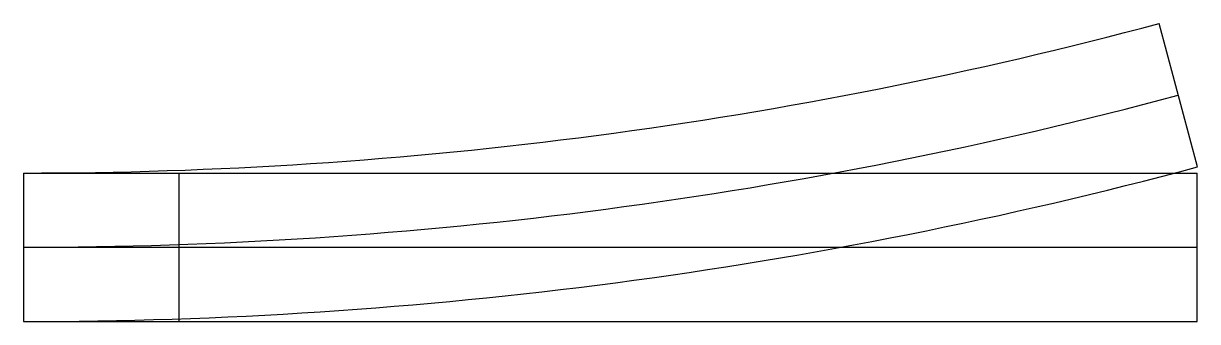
# Model space of a CAD drawing. Header units: millimetres. Extents: x 0 to 166, y 0 to 42.
import ezdxf

# ---------------------------------------------------------------- set-up
doc = ezdxf.new("R2010")
doc.units = ezdxf.units.MM
doc.header["$LTSCALE"] = 6
doc.header["$MEASUREMENT"] = 0
doc.layers.add('Osy', color=6, linetype='CONTINUOUS')
doc.layers.add('Vyhybky', color=96, linetype='CONTINUOUS')

msp = doc.modelspace()

# ---------------------------------------------------------------- linework, layer by layer
at = {"layer": 'Osy'}
msp.add_line((22, 0), (22, 21), dxfattribs=at)
at = {"layer": 'Vyhybky'}
for p, q in [((166.03, 21.86), (160.6, 42.14)), ((0, 21), (166, 21)), ((0, 21), (0, 0)), ((166, 0), (166, 21)), ((0, 10.5), (166, 10.5)), ((0, 0), (166, 0))]:
    msp.add_line(p, q, dxfattribs=at)
for radius in [620.5, 631, 641.5]:
    msp.add_arc((0, 641.5), radius, 270.00005, 285.00005, dxfattribs=at)

doc.saveas('drawing.dxf')
